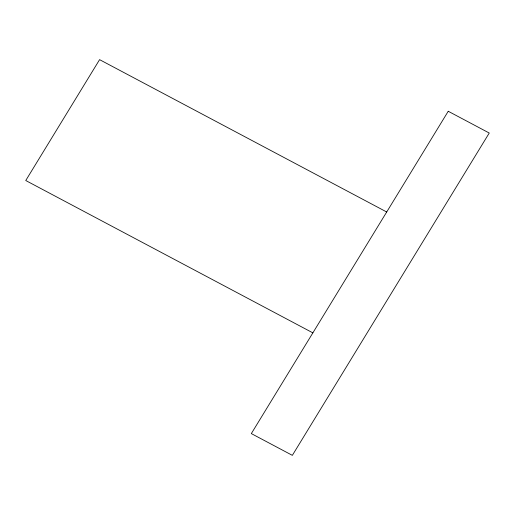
<?xml version="1.0" encoding="UTF-8"?>
<svg xmlns="http://www.w3.org/2000/svg" width="515" height="515" viewBox="0 0 515 515"><rect width="100%" height="100%" fill="white"/><g stroke="black" fill="none" stroke-linecap="round" stroke-linejoin="round"><path stroke-width="0.77" d="M386.701 211.993L99.588 59.65L25.75 180.52L312.863 332.864M448.237 111.266L251.333 433.591L292.346 455.35L489.25 133.031L448.237 111.266"/></g></svg>
